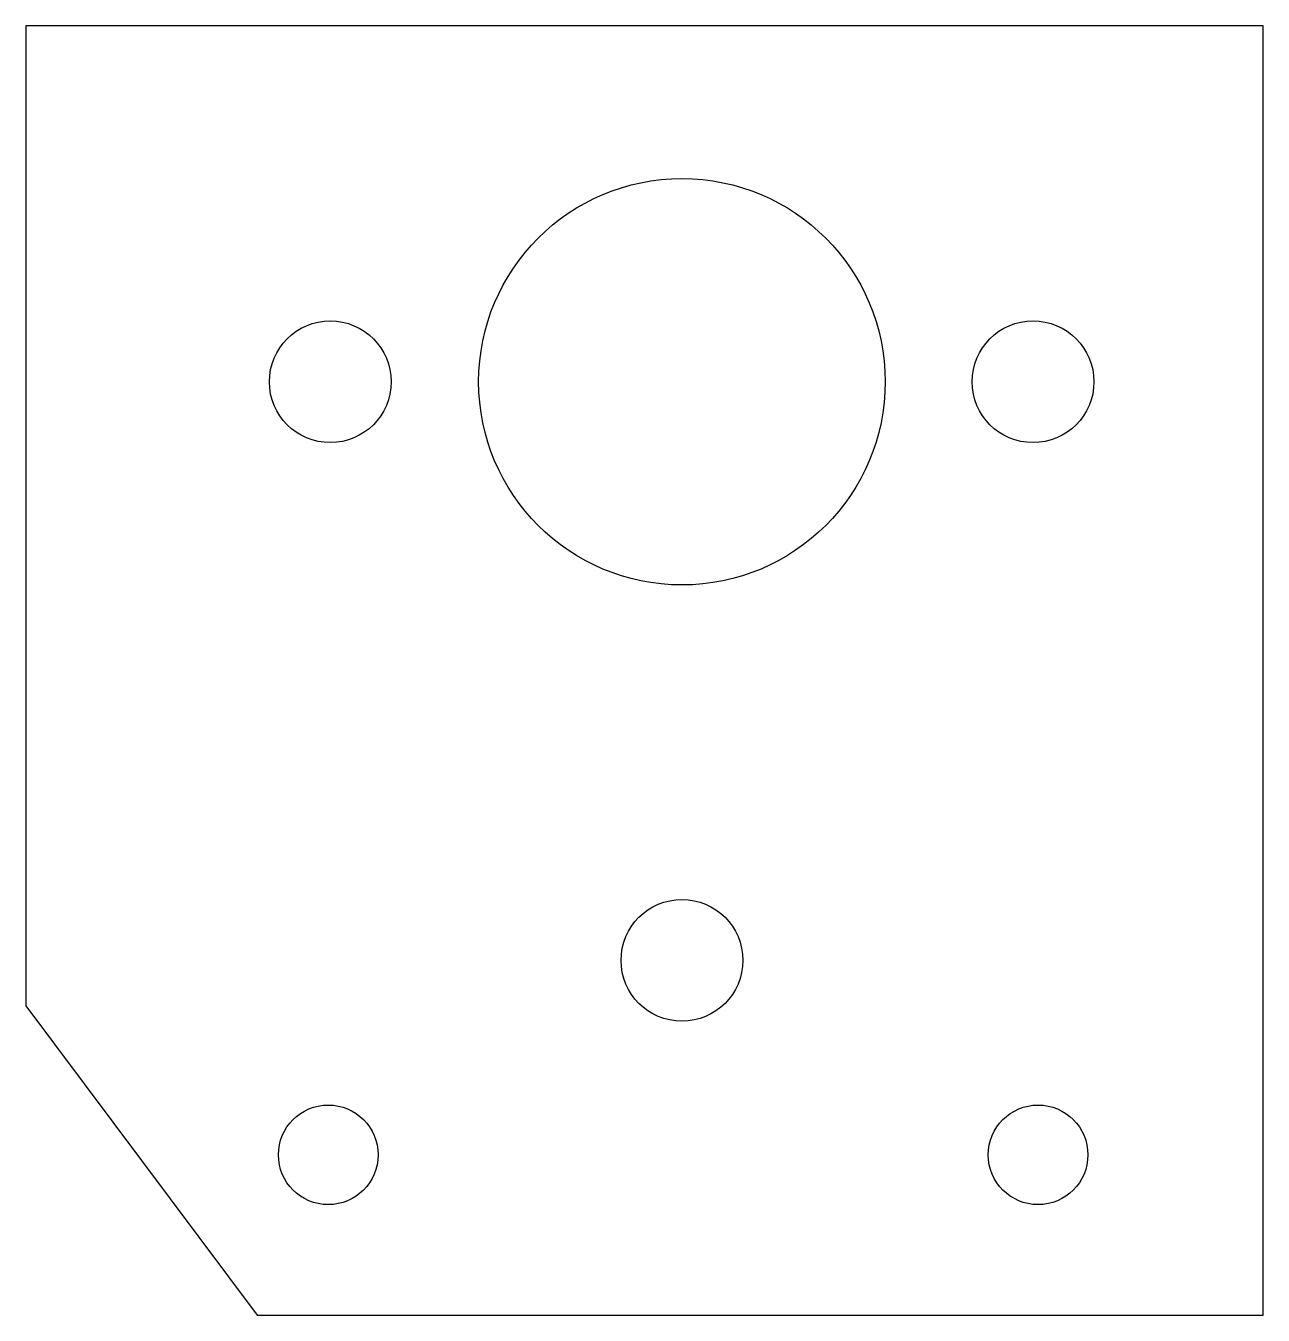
# Model space of a CAD drawing. Extents: x -30.5 to 30.5, y -31.8 to 31.8.
import ezdxf

# ---------------------------------------------------------------- set-up
doc = ezdxf.new("R2010")
doc.units = 0
doc.layers.add('CAD', color=7, linetype='CONTINUOUS')

msp = doc.modelspace()

# ---------------------------------------------------------------- linework, layer by layer
at = {"layer": 'CAD', "color": 5, "linetype": 'CONTINUOUS'}
for p, q in [((30.48, 31.775), (-30.48, 31.775)), ((-30.48, 31.775), (-30.48, -16.525)), ((30.48, -31.775), (30.48, 31.775)), ((-30.48, -16.525), (-19.09, -31.775)), ((-19.09, -31.775), (30.48, -31.775))]:
    msp.add_line(p, q, dxfattribs=at)
for centre, radius in [((1.845, 14.23), 10.015), ((-15.48, 14.23), 3), ((19.14, 14.23), 3), ((1.845, -14.285), 3), ((-15.58, -23.87), 2.455), ((19.39, -23.87), 2.455)]:
    msp.add_circle(centre, radius, dxfattribs=at)

doc.saveas('drawing.dxf')
